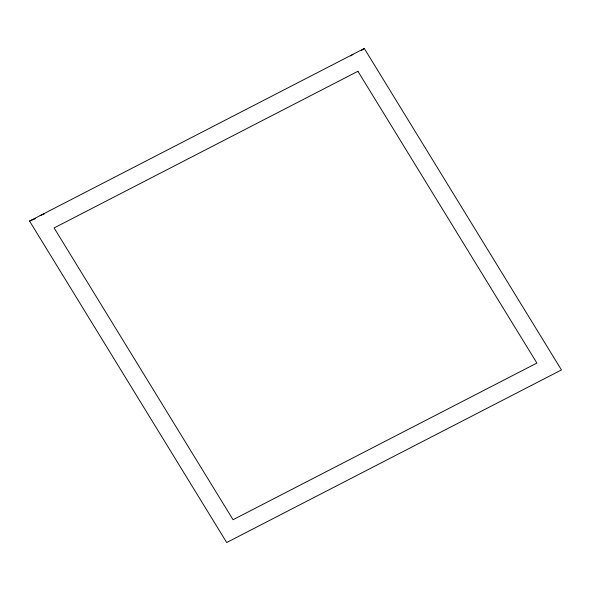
<?xml version="1.0" encoding="UTF-8"?>
<svg xmlns="http://www.w3.org/2000/svg" width="591" height="591" viewBox="0 0 591 591"><rect width="100%" height="100%" fill="white"/><g stroke="black" fill="none" stroke-linecap="round" stroke-linejoin="round"><path stroke-width="0.89" d="M350.722 55.931L352.945 54.328M361.315 50.604L364.292 48.477L561.45 369.936L226.708 542.523L29.55 221.064L364.292 48.477M29.55 221.064L35.519 218.626M40.158 215.597L44.428 213.853M357.939 71.282L54.106 227.941L233.061 519.718L536.894 363.059L357.939 71.282"/></g></svg>
